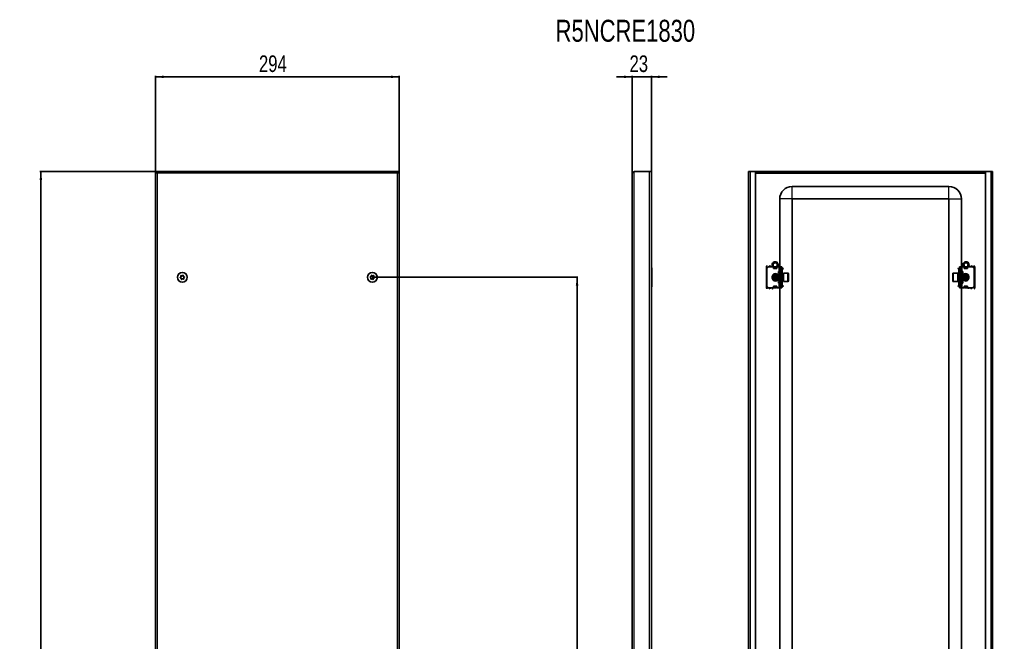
# Model space of a CAD drawing. Header units: millimetres. Extents: x 130 to 1303, y -878 to 1192.
# Drawn here: x 130 to 1303, y 441 to 1192 of the extents above; entities that cross this region are included whole.
import ezdxf

# ---------------------------------------------------------------- set-up
doc = ezdxf.new("R2010")
doc.units = ezdxf.units.MM
doc.layers.add('FORMAT', color=7, linetype='Continuous')
doc.styles.add('SLDTEXTSTYLE0', font='TXT', dxfattribs={"width": 0.75})
doc.dimstyles.new('SLDDIMSTYLE0', dxfattribs={"dimtxt": 20, "dimasz": 10, "dimexe": 0, "dimexo": 0.0625, "dimgap": 5, "dimtad": 2, "dimdec": 1, "dimrnd": 1e-09, "dimzin": 12, "dimdsep": 46, "dimtxsty": 'SLDTEXTSTYLE0', "dimsah": 1, "dimcen": 0.09, "dimadec": 0, "dimazin": 3, "dimtfac": 1, "dimtmove": 0, "dimatfit": 0, "dimfxl": 0, "dimfrac": 2, "dimtolj": 1, "dimtzin": 12, "dimarcsym": 0})
doc.dimstyles.new('SLDDIMSTYLE1', dxfattribs={"dimtxt": 20, "dimasz": 10, "dimexe": 0, "dimexo": 0.0625, "dimgap": 5, "dimtad": 2, "dimdec": 1, "dimrnd": 1e-09, "dimzin": 12, "dimdsep": 46, "dimtxsty": 'SLDTEXTSTYLE0', "dimsah": 1, "dimcen": 0.09, "dimadec": 0, "dimazin": 3, "dimtfac": 1, "dimtofl": 0, "dimtmove": 0, "dimatfit": 3, "dimfxl": 0, "dimfrac": 2, "dimtolj": 1, "dimtzin": 12, "dimarcsym": 0})

# ---------------------------------------------------------------- blocks, each defined once
blk = doc.blocks.new('_D')
at = {"layer": 'FORMAT'}
for p, q in [((868.5, 1122.8), (849.3, 1122.8)), ((868.5, 1006.5), (868.5, 1123.8)), ((868.5, 1122.8), (891.5, 1122.8)), ((891.5, 1008.6), (891.5, 1123.8)), ((891.5, 1122.8), (910.7, 1122.8))]:
    blk.add_line(p, q, dxfattribs=at)
for points in [[(868.5, 1122.8), (858.5, 1124.3), (858.5, 1121.2)], [(891.5, 1122.8), (901.5, 1121.2), (901.5, 1124.3)]]:
    blk.add_solid(points, dxfattribs=at)
at = {"layer": 'FORMAT', "insert": (865.2, 1148.6), "char_height": 20, "attachment_point": 1, "style": 'SLDTEXTSTYLE0'}
blk.add_mtext('23', dxfattribs=at)
blk = doc.blocks.new('_D_1')
at = {"layer": 'FORMAT'}
for p, q in [((293.7, 1008.6), (154.7, 1008.6)), ((155.7, 1008.6), (155.7, -746.4)), ((293.7, -746.4), (154.7, -746.4))]:
    blk.add_line(p, q, dxfattribs=at)
for points in [[(155.7, 1008.6), (154.2, 998.6), (157.3, 998.6)], [(155.7, -746.4), (157.3, -736.4), (154.2, -736.4)]]:
    blk.add_solid(points, dxfattribs=at)
at = {"layer": 'FORMAT', "insert": (130, 101.5), "char_height": 20, "attachment_point": 1, "rotation": 90, "style": 'SLDTEXTSTYLE0'}
blk.add_mtext('1755', dxfattribs=at)
blk = doc.blocks.new('_D_2')
at = {"layer": 'FORMAT'}
for p, q in [((293.7, 1008.6), (293.7, 1123.8)), ((293.7, 1122.8), (587.7, 1122.8)), ((587.7, 1008.6), (587.7, 1123.8))]:
    blk.add_line(p, q, dxfattribs=at)
for points in [[(293.7, 1122.8), (303.7, 1121.2), (303.7, 1124.3)], [(587.7, 1122.8), (577.7, 1124.3), (577.7, 1121.2)]]:
    blk.add_solid(points, dxfattribs=at)
at = {"layer": 'FORMAT', "insert": (418.6, 1148.6), "char_height": 20, "attachment_point": 1, "style": 'SLDTEXTSTYLE0'}
blk.add_mtext('294', dxfattribs=at)
blk = doc.blocks.new('_D_3')
at = {"layer": 'FORMAT'}
for p, q in [((555.2, 881.1), (802.9, 881.1)), ((801.9, 881.1), (801.9, -618.9)), ((555.2, -618.9), (802.9, -618.9))]:
    blk.add_line(p, q, dxfattribs=at)
for points in [[(801.9, 881.1), (800.4, 871.1), (803.5, 871.1)], [(801.9, -618.9), (803.5, -608.9), (800.4, -608.9)]]:
    blk.add_solid(points, dxfattribs=at)
at = {"layer": 'FORMAT', "insert": (776.1, 101.5), "char_height": 20, "attachment_point": 1, "rotation": 90, "style": 'SLDTEXTSTYLE0'}
blk.add_mtext('1500', dxfattribs=at)

msp = doc.modelspace()

# ---------------------------------------------------------------- linework, layer by layer
at = {"color": 7, "linetype": 'Continuous', "lineweight": 25}
for p, q in [((293.74, 1008.6), (293.74, -746.4)), ((293.74, 1008.6), (295.24, 1008.6)), ((295.43, 1008.6), (295.24, 1008.6)), ((295.44, 1007.49), (295.44, 1008.6)), ((586.04, 1008.6), (295.44, 1008.6)), ((586.04, 1007.49), (586.04, 1008.6)), ((586.24, 1008.6), (586.04, 1008.6)), ((586.24, 1008.6), (587.74, 1008.6)), ((587.74, -746.4), (587.74, 1008.6)), ((870.6, 1008.6), (889.4, 1008.6)), ((889.4, 1008.6), (891.5, 1008.6)), ((891.5, 1008.6), (891.5, -746.4)), ((1008.63, 1008.6), (1010.73, 1008.6)), ((1008.63, -746.4), (1008.63, 1008.6)), ((1010.73, 1008.6), (1017.13, 1008.6)), ((1017.13, 1008.6), (1017.13, -746.4)), ((1017.13, 1008.6), (1294.13, 1008.6)), ((1294.13, -746.4), (1294.13, 1008.6)), ((1294.13, 1008.6), (1300.53, 1008.6)), ((1300.53, 1008.6), (1302.63, 1008.6)), ((1302.63, 1008.6), (1302.63, -746.4)), ((868.5, -744.3), (868.5, 1006.5)), ((1017.13, 1007.1), (1294.13, 1007.1)), ((1250.13, 990.6), (1061.13, 990.6)), ((1046.13, 975.6), (1046.13, 893.6)), ((1061.13, 975.6), (1061.13, -713.4)), ((1250.13, 975.6), (1061.13, 975.6)), ((1250.13, -713.4), (1250.13, 975.6)), ((1265.13, 893.6), (1265.13, 975.6)), ((892, 891.6), (892, 870.6)), ((1030.13, 893.85), (1030.13, 868.35)), ((1030.63, 891.6), (1030.63, 870.6)), ((1038.63, 893.6), (1032.63, 893.6)), ((1038.63, 893.6), (1038.63, 891.6)), ((1038.83, 892.82), (1038.63, 892.93)), ((1038.63, 891.6), (1042.63, 891.6)), ((1038.83, 891.6), (1038.83, 892.82)), ((1038.88, 893.23), (1039.21, 893.46)), ((1039.38, 893.23), (1038.88, 892.87)), ((1038.88, 892.87), (1038.88, 893.23)), ((1038.88, 891.96), (1038.88, 892.87)), ((1038.88, 891.6), (1038.88, 891.96)), ((1039.38, 893.38), (1039.38, 893.23)), ((1039.38, 893.23), (1039.78, 893.23)), ((1041.47, 893.23), (1041.88, 893.23)), ((1041.88, 893.23), (1041.88, 893.38)), ((1042.38, 892.87), (1041.88, 893.23)), ((1042.04, 893.46), (1042.38, 893.23)), ((1042.38, 893.23), (1042.38, 892.87)), ((1042.63, 892.93), (1042.38, 892.79)), ((1042.38, 892.87), (1042.38, 891.96)), ((1042.38, 891.96), (1042.38, 891.6)), ((1045.13, 893.6), (1042.63, 893.6)), ((1042.63, 891.6), (1042.63, 893.6)), ((1046.63, 893.6), (1045.13, 893.6)), ((1046.63, 893.6), (1048.63, 893.6)), ((1046.63, 891.6), (1046.63, 893.6)), ((1046.63, 891.6), (1046.63, 870.6)), ((1047.63, 870.6), (1047.63, 891.6)), ((1048.63, 893.6), (1048.63, 893.34)), ((1048.63, 893.34), (1048.63, 868.87)), ((1048.63, 892.52), (1048.83, 892.31)), ((1049.13, 891.6), (1049.13, 891.14)), ((1049.21, 891.27), (1050.19, 892.24)), ((1049.57, 890.92), (1049.21, 891.27)), ((1049.57, 890.92), (1050.54, 891.89)), ((1050.19, 892.24), (1050.54, 891.89)), ((1261.07, 892.24), (1260.71, 891.89)), ((1261.69, 890.92), (1260.71, 891.89)), ((1262.04, 891.27), (1261.07, 892.24)), ((1261.69, 890.92), (1262.04, 891.27)), ((1262.13, 891.6), (1262.13, 891.21)), ((1262.42, 892.31), (1262.63, 892.52)), ((1262.63, 893.6), (1264.63, 893.6)), ((1262.63, 893.34), (1262.63, 893.6)), ((1262.63, 868.87), (1262.63, 893.34)), ((1263.63, 891.6), (1263.63, 870.6)), ((1264.63, 893.6), (1264.63, 891.6)), ((1264.63, 893.6), (1266.13, 893.6)), ((1264.63, 870.6), (1264.63, 891.6)), ((1266.13, 893.6), (1268.63, 893.6)), ((1268.63, 893.6), (1268.63, 891.6)), ((1268.88, 892.79), (1268.63, 892.93)), ((1268.63, 891.6), (1272.63, 891.6)), ((1268.88, 893.23), (1269.21, 893.46)), ((1269.38, 893.23), (1268.88, 892.87)), ((1268.88, 892.87), (1268.88, 893.23)), ((1268.88, 891.96), (1268.88, 892.87)), ((1268.88, 891.6), (1268.88, 891.96)), ((1269.38, 893.38), (1269.38, 893.23)), ((1269.38, 893.23), (1269.78, 893.23)), ((1271.47, 893.23), (1271.88, 893.23)), ((1271.88, 893.23), (1271.88, 893.38)), ((1272.38, 892.87), (1271.88, 893.23)), ((1272.04, 893.46), (1272.38, 893.23)), ((1272.38, 893.23), (1272.38, 892.87)), ((1272.38, 892.87), (1272.38, 891.96)), ((1272.38, 891.96), (1272.38, 891.6)), ((1272.63, 892.93), (1272.43, 892.82)), ((1272.43, 892.82), (1272.43, 891.6)), ((1272.63, 891.6), (1272.63, 893.6)), ((1272.63, 893.6), (1278.63, 893.6)), ((1280.63, 870.6), (1280.63, 891.6)), ((1281.13, 868.35), (1281.13, 893.85)), ((868.5, 886.89), (868.2, 886.89)), ((868.2, 875.32), (868.2, 886.89)), ((1041.18, 884.1), (1040.63, 883.55)), ((1040.63, 883.55), (1040.63, 878.66)), ((1041.24, 884.1), (1041.18, 884.1)), ((1041.18, 884.1), (1041.18, 878.1)), ((1041.63, 883.55), (1041.24, 884.1)), ((1041.24, 884.1), (1041.24, 879.96)), ((1041.24, 879.96), (1041.24, 878.1)), ((1042.01, 884.1), (1041.63, 883.55)), ((1041.63, 883.55), (1041.63, 880.17)), ((1041.63, 880.17), (1041.63, 878.66)), ((1042.24, 884.1), (1042.01, 884.1)), ((1042.01, 884.1), (1042.01, 879.96)), ((1042.01, 879.96), (1042.01, 878.1)), ((1042.63, 883.55), (1042.24, 884.1)), ((1042.24, 884.1), (1042.24, 879.96)), ((1042.24, 879.96), (1042.24, 878.1)), ((1042.46, 883.79), (1042.7, 883.66)), ((1043.01, 884.1), (1042.63, 883.55)), ((1042.63, 883.55), (1042.63, 880.17)), ((1042.63, 880.17), (1042.63, 878.66)), ((1043.24, 884.1), (1043.01, 884.1)), ((1043.01, 884.1), (1043.01, 879.96)), ((1043.01, 879.96), (1043.01, 878.1)), ((1043.63, 883.55), (1043.24, 884.1)), ((1043.24, 884.1), (1043.24, 879.96)), ((1043.24, 879.96), (1043.24, 878.1)), ((1044.01, 884.1), (1043.63, 883.55)), ((1043.63, 883.55), (1043.63, 880.17)), ((1043.63, 880.17), (1043.63, 878.66)), ((1044.24, 884.1), (1044.01, 884.1)), ((1044.01, 884.1), (1044.01, 879.96)), ((1044.01, 879.96), (1044.01, 878.1)), ((1044.63, 883.55), (1044.24, 884.1)), ((1044.24, 884.1), (1044.24, 879.96)), ((1044.24, 879.96), (1044.24, 878.1)), ((1044.63, 888.1), (1044.63, 886.1)), ((1045.13, 888.1), (1044.63, 888.1)), ((1044.63, 886.35), (1045.63, 886.35)), ((1044.63, 886.1), (1046.3, 885.14)), ((1046.13, 885.1), (1044.63, 885.1)), ((1044.63, 885.1), (1044.63, 877.1)), ((1046.63, 888.1), (1045.13, 888.1)), ((1045.63, 886.35), (1046.13, 886.35)), ((1046.13, 886.35), (1046.13, 885.24)), ((1049.13, 889.85), (1048.63, 889.85)), ((1049.13, 886.35), (1048.63, 886.35)), ((1049.01, 884.1), (1048.63, 883.55)), ((1049.24, 884.1), (1049.01, 884.1)), ((1049.01, 884.1), (1049.01, 879.96)), ((1049.01, 879.96), (1049.01, 878.1)), ((1049.13, 886.35), (1049.13, 889.85)), ((1049.13, 884.1), (1049.13, 886.35)), ((1049.63, 883.55), (1049.24, 884.1)), ((1049.24, 884.1), (1049.24, 879.96)), ((1049.24, 879.96), (1049.24, 878.1)), ((1050.01, 884.1), (1049.63, 883.55)), ((1049.63, 883.55), (1049.63, 880.17)), ((1049.63, 880.17), (1049.63, 878.66)), ((1050.38, 884.1), (1050.01, 884.1)), ((1050.01, 884.1), (1050.01, 879.96)), ((1050.01, 879.96), (1050.01, 878.1)), ((1056.03, 886.1), (1050.63, 886.1)), ((1050.63, 886.1), (1050.63, 876.1)), ((1056.63, 885.5), (1056.63, 876.7)), ((1254.63, 885.17), (1254.63, 885.5)), ((1254.63, 876.7), (1254.63, 885.17)), ((1260.63, 886.1), (1255.23, 886.1)), ((1260.63, 885.73), (1260.63, 886.1)), ((1260.63, 876.1), (1260.63, 885.73)), ((1261.24, 884.1), (1260.88, 884.1)), ((1261.63, 883.55), (1261.24, 884.1)), ((1261.24, 879.96), (1261.24, 884.1)), ((1261.24, 878.1), (1261.24, 879.96)), ((1262.01, 884.1), (1261.63, 883.55)), ((1261.63, 880.17), (1261.63, 883.55)), ((1261.63, 878.66), (1261.63, 880.17)), ((1262.24, 884.1), (1262.01, 884.1)), ((1262.01, 879.96), (1262.01, 884.1)), ((1262.01, 878.1), (1262.01, 879.96)), ((1262.13, 889.85), (1262.63, 889.85)), ((1262.13, 889.85), (1262.13, 886.35)), ((1262.63, 886.35), (1262.13, 886.35)), ((1262.13, 886.35), (1262.13, 884.1)), ((1262.63, 883.55), (1262.24, 884.1)), ((1262.24, 879.96), (1262.24, 884.1)), ((1262.24, 878.1), (1262.24, 879.96)), ((1266.13, 888.1), (1264.63, 888.1)), ((1264.95, 885.14), (1266.63, 886.1)), ((1265.13, 885.24), (1265.13, 886.35)), ((1265.13, 886.35), (1265.63, 886.35)), ((1266.63, 885.1), (1265.13, 885.1)), ((1265.63, 886.35), (1266.63, 886.35)), ((1266.63, 888.1), (1266.13, 888.1)), ((1266.63, 886.1), (1266.63, 888.1)), ((1266.63, 877.1), (1266.63, 885.1)), ((1267.01, 884.1), (1266.63, 883.55)), ((1267.24, 884.1), (1267.01, 884.1)), ((1267.01, 879.96), (1267.01, 884.1)), ((1267.01, 878.1), (1267.01, 879.96)), ((1267.63, 883.55), (1267.24, 884.1)), ((1267.24, 879.96), (1267.24, 884.1)), ((1267.24, 878.1), (1267.24, 879.96)), ((1268.01, 884.1), (1267.63, 883.55)), ((1267.63, 880.17), (1267.63, 883.55)), ((1267.63, 878.66), (1267.63, 880.17)), ((1268.24, 884.1), (1268.01, 884.1)), ((1268.01, 879.96), (1268.01, 884.1)), ((1268.01, 878.1), (1268.01, 879.96)), ((1268.63, 883.55), (1268.24, 884.1)), ((1268.24, 879.96), (1268.24, 884.1)), ((1268.24, 878.1), (1268.24, 879.96)), ((1268.55, 883.66), (1268.8, 883.79)), ((1269.01, 884.1), (1268.63, 883.55)), ((1268.63, 880.17), (1268.63, 883.55)), ((1268.63, 878.66), (1268.63, 880.17)), ((1269.24, 884.1), (1269.01, 884.1)), ((1269.01, 879.96), (1269.01, 884.1)), ((1269.01, 878.1), (1269.01, 879.96)), ((1269.63, 883.55), (1269.24, 884.1)), ((1269.24, 879.96), (1269.24, 884.1)), ((1269.24, 878.1), (1269.24, 879.96)), ((1270.01, 884.1), (1269.63, 883.55)), ((1269.63, 880.17), (1269.63, 883.55)), ((1269.63, 878.66), (1269.63, 880.17)), ((1270.07, 884.1), (1270.01, 884.1)), ((1270.01, 879.96), (1270.01, 884.1)), ((1270.01, 878.1), (1270.01, 879.96)), ((1270.63, 883.55), (1270.07, 884.1)), ((1270.07, 883.88), (1270.07, 884.1)), ((1270.07, 878.1), (1270.07, 883.88)), ((1270.63, 883.37), (1270.63, 883.55)), ((1270.63, 878.66), (1270.63, 883.37)), ((868.2, 875.32), (868.5, 875.32)), ((1038.63, 868.6), (1032.63, 868.6)), ((1038.13, 868.6), (1038.13, 868.35)), ((1042.63, 870.6), (1038.63, 870.6)), ((1038.63, 870.6), (1038.63, 868.6)), ((1038.63, 868.72), (1038.83, 868.72)), ((1038.83, 868.72), (1038.83, 870.6)), ((1038.88, 870.25), (1038.88, 870.6)), ((1038.88, 869.34), (1038.88, 870.25)), ((1038.88, 869.34), (1039.38, 868.98)), ((1038.88, 868.98), (1038.88, 869.34)), ((1039.38, 868.63), (1038.88, 868.98)), ((1041.88, 868.98), (1039.38, 868.98)), ((1039.38, 868.98), (1039.38, 868.63)), ((1041.88, 868.63), (1039.38, 868.63)), ((1040.1, 878.54), (1040.93, 878.35)), ((1040.63, 878.66), (1041.18, 878.1)), ((1041.18, 878.1), (1041.24, 878.1)), ((1041.24, 878.1), (1041.63, 878.66)), ((1041.42, 878.36), (1041.79, 878.43)), ((1041.63, 878.66), (1042.01, 878.1)), ((1041.88, 868.98), (1042.38, 869.34)), ((1041.88, 868.63), (1041.88, 868.98)), ((1042.38, 868.98), (1041.88, 868.63)), ((1042.01, 878.1), (1042.24, 878.1)), ((1042.24, 878.1), (1042.63, 878.66)), ((1042.38, 870.6), (1042.38, 870.25)), ((1042.38, 870.25), (1042.38, 869.34)), ((1042.38, 869.34), (1042.38, 868.98)), ((1042.7, 878.55), (1042.46, 878.42)), ((1042.63, 878.66), (1043.01, 878.1)), ((1042.63, 868.6), (1042.63, 870.6)), ((1045.13, 868.6), (1042.63, 868.6)), ((1043.01, 878.1), (1043.24, 878.1)), ((1043.24, 878.1), (1043.63, 878.66)), ((1043.63, 878.66), (1044.01, 878.1)), ((1044.01, 878.1), (1044.24, 878.1)), ((1044.24, 878.1), (1044.63, 878.66)), ((1044.63, 877.1), (1046.13, 877.1)), ((1046.3, 877.07), (1044.63, 876.1)), ((1044.63, 876.1), (1044.63, 874.1)), ((1045.63, 875.85), (1044.63, 875.85)), ((1044.63, 874.1), (1045.13, 874.1)), ((1045.13, 874.1), (1046.63, 874.1)), ((1046.63, 868.6), (1045.13, 868.6)), ((1046.13, 875.85), (1045.63, 875.85)), ((1046.13, 876.97), (1046.13, 875.85)), ((1046.13, 868.6), (1046.13, 418.6)), ((1046.63, 868.6), (1046.63, 870.6)), ((1048.63, 868.6), (1046.63, 868.6)), ((1048.63, 878.66), (1049.01, 878.1)), ((1048.63, 875.85), (1049.13, 875.85)), ((1049.13, 872.35), (1048.63, 872.35)), ((1048.83, 869.9), (1048.63, 869.69)), ((1048.63, 868.87), (1048.63, 868.6)), ((1049.01, 878.1), (1049.24, 878.1)), ((1049.13, 875.85), (1049.13, 878.1)), ((1049.13, 872.35), (1049.13, 875.85)), ((1049.13, 870.6), (1049.13, 871)), ((1049.57, 871.29), (1049.21, 870.94)), ((1049.21, 870.94), (1050.19, 869.97)), ((1049.24, 878.1), (1049.63, 878.66)), ((1049.57, 871.29), (1050.54, 870.32)), ((1049.63, 878.66), (1050.01, 878.1)), ((1050.01, 878.1), (1050.38, 878.1)), ((1050.19, 869.97), (1050.54, 870.32)), ((1050.63, 876.1), (1056.03, 876.1)), ((1255.23, 876.1), (1260.63, 876.1)), ((1261.69, 871.29), (1260.71, 870.32)), ((1261.07, 869.97), (1260.71, 870.32)), ((1260.88, 878.1), (1261.24, 878.1)), ((1262.04, 870.94), (1261.07, 869.97)), ((1261.24, 878.1), (1261.63, 878.66)), ((1261.63, 878.66), (1262.01, 878.1)), ((1261.69, 871.29), (1262.04, 870.94)), ((1262.01, 878.1), (1262.24, 878.1)), ((1262.13, 878.1), (1262.13, 875.85)), ((1262.13, 875.85), (1262.13, 872.35)), ((1262.13, 875.85), (1262.63, 875.85)), ((1262.13, 872.35), (1262.63, 872.35)), ((1262.13, 870.6), (1262.13, 871.06)), ((1262.24, 878.1), (1262.63, 878.66)), ((1262.63, 869.69), (1262.42, 869.9)), ((1262.63, 868.6), (1262.63, 868.87)), ((1264.63, 868.6), (1262.63, 868.6)), ((1264.63, 874.1), (1266.13, 874.1)), ((1264.63, 870.6), (1264.63, 868.6)), ((1264.63, 868.6), (1266.13, 868.6)), ((1266.63, 876.1), (1264.95, 877.07)), ((1265.13, 877.1), (1266.63, 877.1)), ((1265.13, 875.85), (1265.13, 876.97)), ((1265.63, 875.85), (1265.13, 875.85)), ((1265.13, 418.6), (1265.13, 868.6)), ((1266.63, 875.85), (1265.63, 875.85)), ((1266.13, 874.1), (1266.63, 874.1)), ((1266.13, 868.6), (1268.63, 868.6)), ((1266.63, 878.66), (1267.01, 878.1)), ((1266.63, 874.1), (1266.63, 876.1)), ((1267.01, 878.1), (1267.24, 878.1)), ((1267.24, 878.1), (1267.63, 878.66)), ((1267.63, 878.66), (1268.01, 878.1)), ((1268.01, 878.1), (1268.24, 878.1)), ((1268.24, 878.1), (1268.63, 878.66)), ((1268.8, 878.42), (1268.55, 878.55)), ((1268.63, 878.66), (1269.01, 878.1)), ((1272.63, 870.6), (1268.63, 870.6)), ((1268.63, 870.6), (1268.63, 868.6)), ((1268.88, 870.25), (1268.88, 870.6)), ((1268.88, 869.34), (1268.88, 870.25)), ((1268.88, 868.98), (1268.88, 869.34)), ((1268.88, 869.34), (1269.38, 868.98)), ((1269.38, 868.63), (1268.88, 868.98)), ((1269.01, 878.1), (1269.24, 878.1)), ((1269.24, 878.1), (1269.63, 878.66)), ((1269.38, 868.98), (1269.38, 868.63)), ((1271.88, 868.98), (1269.38, 868.98)), ((1271.88, 868.63), (1269.38, 868.63)), ((1269.46, 878.43), (1269.84, 878.36)), ((1269.63, 878.66), (1270.01, 878.1)), ((1270.01, 878.1), (1270.07, 878.1)), ((1270.07, 878.1), (1270.63, 878.66)), ((1270.32, 878.35), (1271.15, 878.54)), ((1271.88, 868.98), (1272.38, 869.34)), ((1271.88, 868.63), (1271.88, 868.98)), ((1272.38, 868.98), (1271.88, 868.63)), ((1272.38, 870.6), (1272.38, 870.25)), ((1272.38, 870.25), (1272.38, 869.34)), ((1272.38, 869.34), (1272.38, 868.98)), ((1272.43, 870.6), (1272.43, 868.72)), ((1272.43, 868.72), (1272.63, 868.72)), ((1272.63, 868.6), (1272.63, 870.6)), ((1272.63, 868.6), (1278.63, 868.6)), ((1273.13, 868.35), (1273.13, 868.6))]:
    msp.add_line(p, q, dxfattribs=at)
at = {"color": 8, "linetype": 'Continuous', "lineweight": 18}
for p, q in [((870.6, -746.4), (870.6, 1008.6)), ((889.4, -746.4), (889.4, 1008.6)), ((1010.73, 1008.6), (1010.73, -746.4)), ((1300.53, 1008.6), (1300.53, -746.4)), ((295.84, 1006.5), (295.84, -744.3)), ((585.64, 1006.5), (295.84, 1006.5)), ((585.64, -744.3), (585.64, 1006.5)), ((1017.13, 1006.5), (1294.13, 1006.5)), ((1061.13, 975.6), (1061.13, 990.6)), ((1250.13, 975.6), (1250.13, 990.6)), ((1061.13, 975.6), (1046.13, 975.6)), ((1250.13, 975.6), (1265.13, 975.6)), ((1030.13, 893.85), (1034.13, 893.85)), ((1034.13, 893.85), (1037.63, 893.85)), ((1042.38, 891.96), (1038.88, 891.96)), ((1045.13, 893.6), (1045.13, 888.1)), ((1047.63, 891.6), (1046.63, 891.6)), ((1048.63, 892.1), (1048.83, 892.31)), ((1048.63, 891.6), (1049.13, 891.6)), ((1262.63, 891.6), (1262.13, 891.6)), ((1262.63, 892.1), (1262.42, 892.31)), ((1264.63, 891.6), (1263.63, 891.6)), ((1266.13, 888.1), (1266.13, 893.6)), ((1272.38, 891.96), (1268.88, 891.96)), ((1273.63, 893.85), (1277.13, 893.85)), ((1281.13, 893.85), (1277.13, 893.85)), ((1045.63, 888.1), (1045.63, 886.35)), ((1046.13, 877.1), (1046.13, 885.1)), ((1050.38, 883.88), (1050.38, 884.1)), ((1050.38, 878.1), (1050.38, 883.88)), ((1056.03, 876.1), (1056.03, 886.1)), ((1255.23, 886.1), (1255.23, 885.73)), ((1255.23, 885.73), (1255.23, 876.1)), ((1260.88, 884.1), (1260.88, 878.1)), ((1265.13, 885.1), (1265.13, 877.1)), ((1265.63, 886.35), (1265.63, 888.1)), ((1030.13, 868.35), (1034.13, 868.35)), ((1038.13, 868.35), (1034.13, 868.35)), ((1038.88, 870.25), (1042.38, 870.25)), ((1045.13, 874.1), (1045.13, 868.6)), ((1045.63, 875.85), (1045.63, 874.1)), ((1046.63, 870.6), (1047.63, 870.6)), ((1048.63, 870.6), (1049.13, 870.6)), ((1048.63, 870.1), (1048.83, 869.9)), ((1262.63, 870.6), (1262.13, 870.6)), ((1262.63, 870.1), (1262.42, 869.9)), ((1263.63, 870.6), (1264.63, 870.6)), ((1265.63, 874.1), (1265.63, 875.85)), ((1266.13, 868.6), (1266.13, 874.1)), ((1268.88, 870.25), (1272.38, 870.25)), ((1277.13, 868.35), (1273.13, 868.35)), ((1281.13, 868.35), (1277.13, 868.35))]:
    msp.add_line(p, q, dxfattribs=at)
at = {"color": 7, "linetype": 'Continuous', "lineweight": 25, "flags": 128}
for points in [[(1041.79, 883.78), (1041.66, 883.81), (1041.42, 883.85)], [(1269.84, 883.85), (1269.59, 883.81), (1269.46, 883.78)]]:
    msp.add_lwpolyline(points, dxfattribs=at)
at = {"color": 7, "linetype": 'Continuous', "lineweight": 25}
for centre, radius in [((1040.63, 896.1), 3), ((1040.63, 896.1), 2.5), ((1270.63, 896.1), 3), ((1270.63, 896.1), 2.5), ((326.24, 881.1), 6), ((326.24, 881.1), 5.78), ((326.24, 881.1), 1.85), ((555.24, 881.1), 6), ((555.24, 881.1), 5.78), ((555.24, 881.1), 1.85)]:
    msp.add_circle(centre, radius, dxfattribs=at)
for centre, radius, start, end in [((1061.13, 975.6), 15, 90, 180), ((1250.13, 975.6), 15, 0, 90), ((890, 891.6), 2, 0, 41.40962), ((1032.63, 891.6), 2, 90, 180), ((1040.63, 896.1), 3.75, 0, 221.81031), ((1040.63, 896.1), 3.75, 318.18969, 0), ((1049.63, 891.6), 2, 120, 180), ((1048.13, 891.6), 1, 0, 45), ((1263.13, 891.6), 1, 135, 180), ((1261.63, 891.6), 2, 0, 60), ((1270.63, 896.1), 3.75, 0, 221.81031), ((1270.63, 896.1), 3.75, 318.18969, 0), ((1278.63, 891.6), 2, 0, 90), ((1041.13, 881.1), 4, 45.71765, 270), ((1041.13, 881.1), 3, 74.33161, 285.66839), ((1041.13, 881.1), 2.76, 94.01261, 248.2426), ((1041.13, 881.1), 2.45, 101.79772, 258.20228), ((1046.13, 885.6), 0.5, 270, 0), ((1050.38, 884.35), 0.25, 270, 0), ((1056.03, 885.5), 0.6, 0, 90), ((1255.23, 885.5), 0.6, 90, 180), ((1260.88, 884.35), 0.25, 180, 270), ((1265.13, 885.6), 0.5, 180, 270), ((1270.13, 881.1), 4, 90, 134.28235), ((1270.13, 881.1), 4, 225.71765, 90), ((1270.13, 881.1), 3, 254.33161, 105.66839), ((1270.13, 881.1), 2.76, 291.7574, 85.98739), ((1270.13, 881.1), 2.45, 21.7574, 78.20228), ((1270.13, 881.1), 2.45, 281.79772, 21.7574), ((890, 870.6), 2, 318.59038, 0), ((1032.63, 870.6), 2, 180, 270), ((1041.13, 881.1), 4, 270, 314.28235), ((1046.13, 876.6), 0.5, 0, 90), ((1049.63, 870.6), 2, 180, 240), ((1048.13, 870.6), 1, 315, 0), ((1050.38, 877.85), 0.25, 360, 90), ((1056.03, 876.7), 0.6, 270, 360), ((1255.23, 876.7), 0.6, 180, 270), ((1260.88, 877.85), 0.25, 90, 180), ((1263.13, 870.6), 1, 180, 225), ((1261.63, 870.6), 2, 300, 0), ((1265.13, 876.6), 0.5, 90, 180), ((1278.63, 870.6), 2, 270, 0)]:
    msp.add_arc(centre, radius, start, end, dxfattribs=at)
at = {"color": 8, "linetype": 'Continuous', "lineweight": 18}
for centre, start, end in [((1041.13, 881.1), 38.94244, 270), ((1270.13, 881.1), 218.94244, 90), ((1270.13, 881.1), 90, 141.05756), ((1041.13, 881.1), 270, 321.05756)]:
    msp.add_arc(centre, 4.5, start, end, dxfattribs=at)
at = {"color": 7, "linetype": 'Continuous', "lineweight": 25}
for points, knots in [([(295.84, 1006.5), (295.56, 1006.68), (295.29, 1006.85), (294.78, 1007.21), (294.55, 1007.38), (294.16, 1007.73), (294, 1007.9), (293.79, 1008.26), (293.74, 1008.43), (293.74, 1008.6)], [0, 0, 0, 0, 0.25, 0.25, 0.5, 0.5, 0.75, 0.75, 1, 1, 1, 1]), ([(295.84, 1006.5), (295.68, 1006.86), (295.52, 1007.21), (295.3, 1007.91), (295.24, 1008.25), (295.24, 1008.6)], [0, 0, 0, 0, 0.5, 0.5, 1, 1, 1, 1]), ([(295.44, 1008.6), (295.47, 1008.6), (295.5, 1008.55), (295.57, 1008.34), (295.6, 1008.18), (295.67, 1007.8), (295.7, 1007.56), (295.77, 1007.05), (295.8, 1006.78), (295.84, 1006.5)], [0, 0, 0, 0, 0.25, 0.25, 0.5, 0.5, 0.75, 0.75, 1, 1, 1, 1]), ([(585.64, 1006.5), (585.67, 1006.78), (585.7, 1007.05), (585.77, 1007.56), (585.8, 1007.8), (585.87, 1008.18), (585.9, 1008.34), (585.97, 1008.55), (586, 1008.6), (586.04, 1008.6)], [0, 0, 0, 0, 0.25, 0.25, 0.5, 0.5, 0.75, 0.75, 1, 1, 1, 1]), ([(587.74, 1008.6), (587.74, 1008.43), (587.68, 1008.26), (587.47, 1007.9), (587.32, 1007.73), (586.93, 1007.38), (586.7, 1007.21), (586.19, 1006.85), (585.91, 1006.68), (585.64, 1006.5)], [0, 0, 0, 0, 0.25, 0.25, 0.5, 0.5, 0.75, 0.75, 1, 1, 1, 1]), ([(586.24, 1008.6), (586.24, 1008.25), (586.17, 1007.9), (585.95, 1007.2), (585.8, 1006.86), (585.64, 1006.5)], [0, 0, 0, 0, 0.5, 0.5, 1, 1, 1, 1]), ([(870.6, 1008.6), (870.32, 1008.43), (870.05, 1008.26), (869.54, 1007.9), (869.31, 1007.73), (868.92, 1007.38), (868.76, 1007.21), (868.55, 1006.85), (868.5, 1006.68), (868.5, 1006.5)], [0, 0, 0, 0, 0.25, 0.25, 0.5, 0.5, 0.75, 0.75, 1, 1, 1, 1]), ([(1030.13, 893.85), (1030.22, 894.1), (1030.41, 894.59), (1030.6, 894.98), (1030.7, 895.18)], [0, 0, 0, 0, 0.5020654, 1, 1, 1, 1]), ([(1033.55, 895.17), (1033.63, 895.01), (1033.81, 894.66), (1034, 894.17), (1034.11, 893.89), (1034.13, 893.85)], [0, 0, 0, 0, 0.4154826, 0.9171518, 1, 1, 1, 1]), ([(1034.13, 893.85), (1034.22, 894.1), (1034.41, 894.59), (1034.6, 894.98), (1034.7, 895.18)], [0, 0, 0, 0, 0.5020654, 1, 1, 1, 1]), ([(1049.21, 891.27), (1049.06, 891.08), (1048.75, 890.7), (1048.63, 890.17), (1048.63, 889.89), (1048.63, 889.85)], [0, 0, 0, 0, 0.46186285, 0.92372566, 1, 1, 1, 1]), ([(1262.63, 889.85), (1262.6, 890.1), (1262.55, 890.58), (1262.26, 891.04), (1262.07, 891.24), (1262.04, 891.27)], [0, 0, 0, 0, 0.4618628, 0.9237257, 1, 1, 1, 1]), ([(1276.55, 895.17), (1276.63, 895.01), (1276.81, 894.66), (1277, 894.17), (1277.11, 893.89), (1277.13, 893.85)], [0, 0, 0, 0, 0.4154826, 0.91715183, 1, 1, 1, 1]), ([(1277.13, 893.85), (1277.22, 894.1), (1277.41, 894.59), (1277.6, 894.98), (1277.7, 895.18)], [0, 0, 0, 0, 0.50206541, 1, 1, 1, 1]), ([(1280.55, 895.17), (1280.63, 895.01), (1280.81, 894.66), (1281, 894.17), (1281.11, 893.89), (1281.13, 893.85)], [0, 0, 0, 0, 0.4154826, 0.9171518, 1, 1, 1, 1]), ([(327.28, 883.71), (327.26, 883.71), (327.24, 883.71), (327.18, 883.7), (327.06, 883.62), (326.76, 883.37), (326.35, 883.02), (325.73, 882.9), (325.24, 883.06), (324.88, 883.23), (324.66, 883.31), (324.57, 883.32), (324.52, 883.32), (324.5, 883.3), (324.48, 883.27), (324.46, 883.2), (324.48, 882.94), (324.59, 882.47), (324.59, 881.76), (324.1, 881.25), (323.7, 880.99), (323.5, 880.81), (323.47, 880.74), (323.46, 880.71), (323.47, 880.68), (323.49, 880.65), (323.52, 880.63), (323.6, 880.58), (323.8, 880.5), (324.17, 880.37), (324.63, 880.15), (325, 879.64), (325.06, 879.1), (325.1, 878.71), (325.14, 878.57), (325.17, 878.52), (325.2, 878.5), (325.24, 878.5), (325.29, 878.51), (325.42, 878.59), (325.71, 878.84), (326.12, 879.19), (326.75, 879.31), (327.24, 879.15), (327.59, 878.98), (327.82, 878.9), (327.91, 878.89), (327.95, 878.89), (327.98, 878.91), (328, 878.94), (328.02, 879.01), (327.99, 879.27), (327.88, 879.74), (327.89, 880.45), (328.37, 880.96), (328.77, 881.22), (328.97, 881.4), (329.01, 881.47), (329.01, 881.5), (329, 881.53), (328.98, 881.56), (328.95, 881.58), (328.88, 881.63), (328.67, 881.71), (328.31, 881.84), (327.84, 882.06), (327.47, 882.57), (327.42, 883.11), (327.38, 883.5), (327.34, 883.64), (327.3, 883.69), (327.28, 883.7), (327.28, 883.71)], [0, 0, 0, 0, 0.0020087, 0.00442, 0.0093647, 0.0255282, 0.0677053, 0.0957862, 0.1246456, 0.1503415, 0.1605194, 0.1633943, 0.1656965, 0.1672448, 0.1688741, 0.1707699, 0.1786058, 0.2119941, 0.2499945, 0.2879948, 0.3213831, 0.329219, 0.3311148, 0.3327441, 0.3342924, 0.3362166, 0.3385353, 0.3413178, 0.349662, 0.3753578, 0.4042173, 0.4322982, 0.4744753, 0.4906388, 0.4966691, 0.49844, 0.5, 0.5020087, 0.50442, 0.5093647, 0.5255282, 0.5677053, 0.5957862, 0.6246456, 0.6503415, 0.6605194, 0.6633943, 0.6656965, 0.6672448, 0.6688741, 0.6707699, 0.6786058, 0.7119941, 0.7499945, 0.7879948, 0.8213831, 0.829219, 0.8311148, 0.8327441, 0.8342924, 0.8362166, 0.8385353, 0.8413178, 0.849662, 0.8753578, 0.9042173, 0.9322982, 0.9744753, 0.9906388, 0.9966691, 0.99844, 1, 1, 1, 1]), ([(554.2, 883.71), (554.19, 883.7), (554.17, 883.68), (554.14, 883.63), (554.1, 883.5), (554.06, 883.11), (554, 882.57), (553.63, 882.06), (553.17, 881.84), (552.79, 881.71), (552.57, 881.62), (552.5, 881.56), (552.47, 881.53), (552.46, 881.5), (552.47, 881.47), (552.5, 881.4), (552.7, 881.22), (553.1, 880.96), (553.59, 880.45), (553.59, 879.74), (553.48, 879.27), (553.46, 879.01), (553.48, 878.94), (553.5, 878.91), (553.52, 878.89), (553.56, 878.89), (553.6, 878.89), (553.68, 878.91), (553.89, 878.99), (554.24, 879.15), (554.73, 879.31), (555.35, 879.19), (555.76, 878.84), (556.06, 878.58), (556.19, 878.51), (556.25, 878.5), (556.28, 878.5), (556.31, 878.53), (556.34, 878.58), (556.38, 878.72), (556.42, 879.1), (556.47, 879.64), (556.84, 880.15), (557.31, 880.37), (557.68, 880.5), (557.9, 880.59), (557.98, 880.65), (558, 880.68), (558.01, 880.71), (558.01, 880.74), (557.97, 880.81), (557.77, 880.99), (557.37, 881.25), (556.89, 881.76), (556.88, 882.47), (556.99, 882.94), (557.02, 883.2), (557, 883.27), (556.98, 883.3), (556.95, 883.32), (556.92, 883.32), (556.87, 883.32), (556.79, 883.3), (556.58, 883.22), (556.24, 883.06), (555.75, 882.9), (555.12, 883.02), (554.71, 883.37), (554.41, 883.63), (554.29, 883.7), (554.23, 883.71), (554.21, 883.71), (554.2, 883.71)], [0, 0, 0, 0, 0.0020087, 0.00442, 0.0093647, 0.0255282, 0.0677053, 0.0957862, 0.1246456, 0.1503415, 0.1605194, 0.1633943, 0.1656965, 0.1672448, 0.1688741, 0.1707699, 0.1786058, 0.2119941, 0.2499945, 0.2879948, 0.3213831, 0.329219, 0.3311148, 0.3327441, 0.3342924, 0.3362166, 0.3385353, 0.3413178, 0.349662, 0.3753578, 0.4042173, 0.4322982, 0.4744753, 0.4906388, 0.4966691, 0.49844, 0.5, 0.5020087, 0.50442, 0.5093647, 0.5255282, 0.5677053, 0.5957862, 0.6246456, 0.6503415, 0.6605194, 0.6633943, 0.6656965, 0.6672448, 0.6688741, 0.6707699, 0.6786058, 0.7119941, 0.7499945, 0.7879948, 0.8213831, 0.829219, 0.8311148, 0.8327441, 0.8342924, 0.8362166, 0.8385353, 0.8413178, 0.849662, 0.8753578, 0.9042173, 0.9322982, 0.9744753, 0.9906388, 0.9966691, 0.99844, 1, 1, 1, 1]), ([(1049.57, 890.92), (1049.45, 890.77), (1049.26, 890.54), (1049.15, 890.16), (1049.13, 889.96), (1049.13, 889.85)], [0, 0, 0, 0, 0.4850424, 0.7384039, 1, 1, 1, 1]), ([(1262.13, 889.85), (1262.11, 890.05), (1262.07, 890.34), (1261.89, 890.69), (1261.75, 890.84), (1261.69, 890.92)], [0, 0, 0, 0, 0.4850424, 0.7384039, 1, 1, 1, 1]), ([(1030.7, 867.04), (1030.62, 867.2), (1030.44, 867.55), (1030.25, 868.03), (1030.14, 868.32), (1030.13, 868.35)], [0, 0, 0, 0, 0.4154826, 0.91715183, 1, 1, 1, 1]), ([(1034.13, 868.35), (1034.03, 868.11), (1033.84, 867.62), (1033.65, 867.23), (1033.55, 867.03)], [0, 0, 0, 0, 0.5020654, 1, 1, 1, 1]), ([(1034.7, 867.04), (1034.62, 867.2), (1034.44, 867.55), (1034.25, 868.03), (1034.14, 868.32), (1034.13, 868.35)], [0, 0, 0, 0, 0.4154826, 0.91715183, 1, 1, 1, 1]), ([(1038.13, 868.35), (1038.08, 868.24), (1037.98, 867.99), (1037.84, 867.64), (1037.7, 867.31), (1037.6, 867.13), (1037.55, 867.03)], [0, 0, 0, 0, 0.24745446, 0.50207987, 0.74953432, 1, 1, 1, 1]), ([(1048.63, 872.35), (1048.65, 872.11), (1048.7, 871.63), (1048.99, 871.17), (1049.18, 870.97), (1049.21, 870.94)], [0, 0, 0, 0, 0.4618628, 0.9237257, 1, 1, 1, 1]), ([(1049.13, 872.35), (1049.15, 872.16), (1049.18, 871.87), (1049.36, 871.52), (1049.5, 871.37), (1049.57, 871.29)], [0, 0, 0, 0, 0.4850424, 0.7384039, 1, 1, 1, 1]), ([(1261.69, 871.29), (1261.81, 871.44), (1261.99, 871.67), (1262.11, 872.05), (1262.12, 872.25), (1262.13, 872.35)], [0, 0, 0, 0, 0.4850424, 0.7384039, 1, 1, 1, 1]), ([(1262.04, 870.94), (1262.19, 871.13), (1262.5, 871.51), (1262.62, 872.03), (1262.63, 872.32), (1262.63, 872.35)], [0, 0, 0, 0, 0.46186285, 0.92372566, 1, 1, 1, 1]), ([(1273.7, 867.04), (1273.62, 867.2), (1273.44, 867.55), (1273.25, 868.03), (1273.14, 868.32), (1273.13, 868.35)], [0, 0, 0, 0, 0.4154826, 0.9171518, 1, 1, 1, 1]), ([(1277.13, 868.35), (1277.03, 868.11), (1276.84, 867.62), (1276.65, 867.23), (1276.55, 867.03)], [0, 0, 0, 0, 0.5020654, 1, 1, 1, 1]), ([(1277.7, 867.04), (1277.62, 867.2), (1277.44, 867.55), (1277.25, 868.03), (1277.14, 868.32), (1277.13, 868.35)], [0, 0, 0, 0, 0.4154826, 0.9171518, 1, 1, 1, 1]), ([(1281.13, 868.35), (1281.03, 868.11), (1280.84, 867.62), (1280.65, 867.23), (1280.55, 867.03)], [0, 0, 0, 0, 0.5020654, 1, 1, 1, 1])]:
    msp.add_open_spline(points, degree=3, knots=knots, dxfattribs=at)

# ---------------------------------------------------------------- texts
at = {"layer": 'FORMAT', "insert": (776.08, 1191.54), "char_height": 26.458, "attachment_point": 1, "style": 'SLDTEXTSTYLE0'}
msp.add_mtext('R5NCRE1830', dxfattribs=at)

# ---------------------------------------------------------------- dimensions: what is measured, and where the dimension line sits
at = {"layer": 'FORMAT'}
for base, p1, p2, angle, picture, middle in [((587.74, 1122.77), (293.74, 1008.6), (587.74, 1008.6), 0, '_D_2', (440.74, 1122.77)), ((155.73, -746.4), (293.74, 1008.6), (293.74, -746.4), 90, '_D_1', (155.73, 131.1)), ((801.91, -618.9), (555.24, 881.1), (555.24, -618.9), 90, '_D_3', (801.91, 131.1))]:
    dim = msp.add_linear_dim(base=base, p1=p1, p2=p2, angle=angle, dimstyle='SLDDIMSTYLE1', dxfattribs=at)
    dim.commit()
    dim.dimension.update_dxf_attribs({"geometry": picture, "text_midpoint": middle, "dimtype": 160})
dim = msp.add_linear_dim(base=(891.5, 1122.77), p1=(868.5, 1006.5), p2=(891.5, 1008.6), dimstyle='SLDDIMSTYLE0', dxfattribs=at)
dim.commit()
dim.dimension.update_dxf_attribs({"geometry": '_D', "text_midpoint": (880, 1122.77), "dimtype": 160})

doc.saveas('drawing.dxf')
